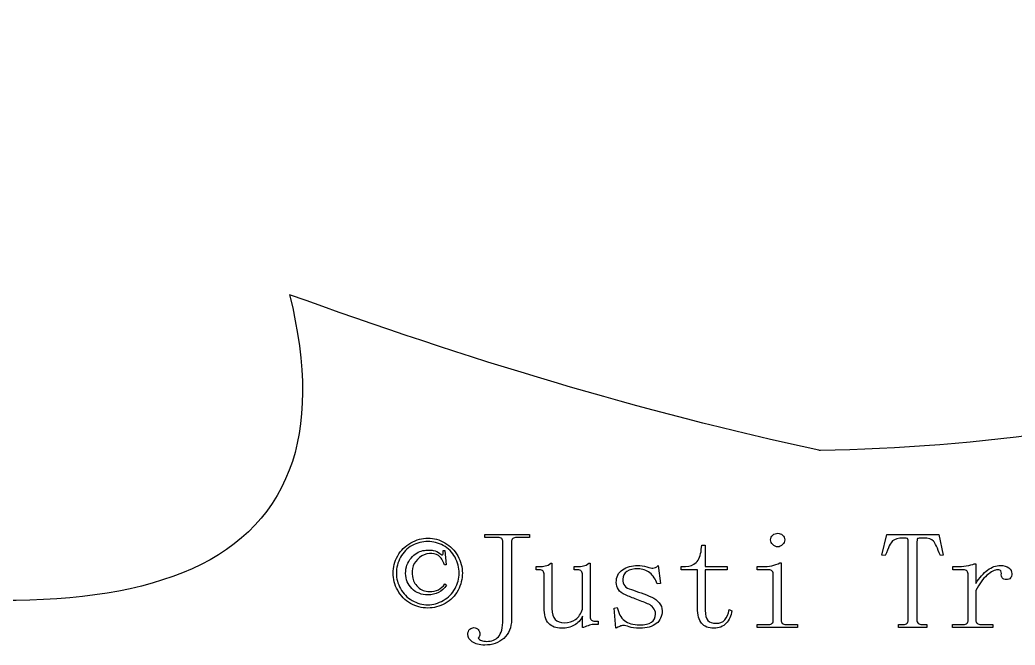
# Model space of a CAD drawing. Header units: centimetres. Extents: x -16 to 14.3, y -18.7 to 16.9.
# Drawn here: x -0.84 to 6.84, y -14.61 to -9.78 of the extents above; entities that cross this region are included whole.
import ezdxf

# ---------------------------------------------------------------- set-up
doc = ezdxf.new("R2010")
doc.units = ezdxf.units.CM
doc.header["$MEASUREMENT"] = 0
doc.layers.add('Layer 1', color=7, linetype='Continuous')

msp = doc.modelspace()

# ---------------------------------------------------------------- linework, layer by layer
at = {"layer": 'Layer 1'}
for points, knots in [([(-2.80372, 16.88731), (-2.80372, 16.88731), (-2.84483, 16.87485), (-2.84483, 16.87485), (-2.84483, 16.87485), (-3.08845, 16.79701), (-3.32681, 16.6994), (-3.5587, 16.58332), (-3.5587, 16.58332), (-3.5587, 16.58332), (-3.57863, 16.60575), (-3.57863, 16.60575), (-3.57863, 16.60575), (-3.60405, 16.58207), (-3.6294, 16.55849), (-3.65463, 16.53474), (-3.65463, 16.53474), (-4.68153, 15.99431), (-5.5951, 15.08698), (-6.42291, 13.90599), (-6.42291, 13.90599), (-7.94184, 13.91431), (-9.46587, 13.75409), (-10.99021, 13.04012), (-10.99021, 13.04012), (-12.06176, 13.71834), (-13.13592, 14.14424), (-14.20825, 14.38439), (-14.20825, 14.38439), (-14.20904, 14.38518), (-14.20871, 14.38618), (-14.20949, 14.38688), (-14.20949, 14.38688), (-14.20949, 14.38688), (-14.21198, 14.38439), (-14.21198, 14.38439), (-14.21198, 14.38439), (-14.77711, 14.51067), (-15.34161, 14.58799), (-15.90634, 14.61986), (-15.90634, 14.61986), (-15.90634, 14.61986), (-15.97985, 14.62235), (-15.97985, 14.62235), (-15.97985, 14.62235), (-15.97985, 14.62235), (-15.95867, 14.55383), (-15.95867, 14.55383), (-15.95867, 14.55383), (-15.37474, 12.73548), (-15.22001, 10.80878), (-13.66132, 9.16178), (-13.66132, 9.16178), (-13.56923, 7.30399), (-13.23004, 5.42667), (-10.96156, 3.56416), (-10.96156, 3.56416), (-10.23309, 0.83096), (-10.81841, -1.20856), (-7.27384, -5.51063), (-7.27384, -5.51063), (-6.16183, -7.25986), (-6.06987, -9.0131), (-5.62059, -10.78059), (-5.62059, -10.78059), (-6.23186, -11.42271), (-6.64147, -11.92621), (-6.88638, -12.32669), (-6.88638, -12.32669), (-7.13401, -12.73167), (-7.22105, -13.03392), (-7.1804, -13.26606), (-7.1804, -13.26606), (-7.13974, -13.4982), (-6.96693, -13.64812), (-6.73438, -13.73948), (-6.73438, -13.73948), (-6.50185, -13.83084), (-6.20486, -13.87189), (-5.88845, -13.89895), (-5.88845, -13.89895), (-5.88845, -13.89895), (-5.88596, -13.89895), (-5.88596, -13.89895), (-5.88596, -13.89895), (-5.88596, -13.89895), (-3.15131, -14.01606), (-3.15131, -14.01606), (-3.15131, -14.01606), (-1.62061, -14.30733), (-0.38065, -14.36803), (0.41307, -14.04845), (0.41307, -14.04845), (0.81063, -13.88838), (1.09479, -13.62707), (1.23658, -13.25609), (1.23658, -13.25609), (1.37078, -12.90496), (1.37309, -12.45688), (1.23907, -11.90309), (1.23907, -11.90309), (2.599, -12.39563), (3.96034, -12.81248), (5.32173, -13.1016), (5.32173, -13.1016), (5.32173, -13.1016), (5.32921, -13.10409), (5.32921, -13.10409), (5.32921, -13.10409), (5.32921, -13.10409), (5.33669, -13.10409), (5.33669, -13.10409), (5.33669, -13.10409), (7.7268, -13.0742), (10.72299, -12.36935), (11.7167, -11.00234), (11.7167, -11.00234), (12.99402, -9.44951), (13.77209, -6.44805), (13.25782, -0.67796), (13.25782, -0.67796), (12.91589, 3.15846), (10.30256, 5.86746), (9.25863, 8.09284), (9.25863, 8.09284), (8.73666, 9.20553), (8.5641, 10.07339), (8.93969, 11.06669), (8.93969, 11.06669), (9.31528, 12.05999), (10.36868, 13.3091), (12.68971, 14.79677), (12.68971, 14.79677), (12.87343, 14.91066), (13.01831, 15.08599), (13.09553, 15.28788), (13.09553, 15.28788), (13.17275, 15.48977), (13.18185, 15.71704), (13.12103, 15.92446), (13.12103, 15.92446), (13.0602, 16.13188), (12.92981, 16.31824), (12.75579, 16.44646), (12.75579, 16.44646), (12.58177, 16.57468), (12.36515, 16.644), (12.14902, 16.64064), (12.14902, 16.64064), (11.95957, 16.63783), (11.77126, 16.57959), (11.6133, 16.47494), (11.6133, 16.47494), (9.10216, 14.86541), (7.6787, 13.3693), (7.07466, 11.77185), (7.07466, 11.77185), (6.47062, 10.17439), (6.81606, 8.60696), (7.45465, 7.24567), (7.45465, 7.24567), (8.73182, 4.52309), (11.00737, 2.12758), (11.27319, -0.85486), (11.27319, -0.85486), (11.70069, -5.65139), (11.08492, -8.13233), (10.44968, -9.29925), (10.44968, -9.29925), (10.32501, -9.18398), (10.1963, -9.0693), (10.06596, -8.95539), (10.06596, -8.95539), (11.31475, -4.96124), (9.60174, -1.37755), (7.8745, 2.18627), (7.8745, 2.18627), (7.8745, 2.18627), (7.87201, 2.19125), (7.87201, 2.19125), (7.87201, 2.19125), (7.87201, 2.19125), (7.86952, 2.1925), (7.86952, 2.1925), (7.86952, 2.1925), (5.1169, 6.15472), (2.01025, 6.58884), (-1.03336, 7.39392), (-1.03336, 7.39392), (-0.88895, 8.98646), (-1.25487, 10.33224), (-2.14715, 11.41179), (-2.14715, 11.41179), (-1.83366, 13.22106), (-1.9396, 15.03678), (-2.78378, 16.84869), (-2.78378, 16.84869), (-2.78378, 16.84869), (-2.80372, 16.88731), (-2.80372, 16.88731)], [0, 0, 0, 0, 0.0196078, 0.0196078, 0.0196078, 0.0196078, 0.0392157, 0.0392157, 0.0392157, 0.0392157, 0.0588235, 0.0588235, 0.0588235, 0.0588235, 0.0784314, 0.0784314, 0.0784314, 0.0784314, 0.0980392, 0.0980392, 0.0980392, 0.0980392, 0.1176471, 0.1176471, 0.1176471, 0.1176471, 0.1372549, 0.1372549, 0.1372549, 0.1372549, 0.1568627, 0.1568627, 0.1568627, 0.1568627, 0.1764706, 0.1764706, 0.1764706, 0.1764706, 0.1960784, 0.1960784, 0.1960784, 0.1960784, 0.2156863, 0.2156863, 0.2156863, 0.2156863, 0.2352941, 0.2352941, 0.2352941, 0.2352941, 0.254902, 0.254902, 0.254902, 0.254902, 0.2745098, 0.2745098, 0.2745098, 0.2745098, 0.2941176, 0.2941176, 0.2941176, 0.2941176, 0.3137255, 0.3137255, 0.3137255, 0.3137255, 0.3333333, 0.3333333, 0.3333333, 0.3333333, 0.3529412, 0.3529412, 0.3529412, 0.3529412, 0.372549, 0.372549, 0.372549, 0.372549, 0.3921569, 0.3921569, 0.3921569, 0.3921569, 0.4117647, 0.4117647, 0.4117647, 0.4117647, 0.4313725, 0.4313725, 0.4313725, 0.4313725, 0.4509804, 0.4509804, 0.4509804, 0.4509804, 0.4705882, 0.4705882, 0.4705882, 0.4705882, 0.4901961, 0.4901961, 0.4901961, 0.4901961, 0.5098039, 0.5098039, 0.5098039, 0.5098039, 0.5294118, 0.5294118, 0.5294118, 0.5294118, 0.5490196, 0.5490196, 0.5490196, 0.5490196, 0.5686275, 0.5686275, 0.5686275, 0.5686275, 0.5882353, 0.5882353, 0.5882353, 0.5882353, 0.6078431, 0.6078431, 0.6078431, 0.6078431, 0.627451, 0.627451, 0.627451, 0.627451, 0.6470588, 0.6470588, 0.6470588, 0.6470588, 0.6666667, 0.6666667, 0.6666667, 0.6666667, 0.6862745, 0.6862745, 0.6862745, 0.6862745, 0.7058824, 0.7058824, 0.7058824, 0.7058824, 0.7254902, 0.7254902, 0.7254902, 0.7254902, 0.745098, 0.745098, 0.745098, 0.745098, 0.7647059, 0.7647059, 0.7647059, 0.7647059, 0.7843137, 0.7843137, 0.7843137, 0.7843137, 0.8039216, 0.8039216, 0.8039216, 0.8039216, 0.8235294, 0.8235294, 0.8235294, 0.8235294, 0.8431373, 0.8431373, 0.8431373, 0.8431373, 0.8627451, 0.8627451, 0.8627451, 0.8627451, 0.8823529, 0.8823529, 0.8823529, 0.8823529, 0.9019608, 0.9019608, 0.9019608, 0.9019608, 0.9215686, 0.9215686, 0.9215686, 0.9215686, 0.9411765, 0.9411765, 0.9411765, 0.9411765, 0.9607843, 0.9607843, 0.9607843, 0.9607843, 1, 1, 1, 1]), ([(5.00557, -13.74371), (4.99154, -13.74371), (4.97876, -13.74794), (4.96754, -13.75777), (4.96754, -13.75777), (4.95631, -13.7676), (4.951, -13.78012), (4.951, -13.79415), (4.951, -13.79415), (4.951, -13.80819), (4.95631, -13.82013), (4.96754, -13.83136), (4.96754, -13.83136), (4.97877, -13.84259), (4.99154, -13.84872), (5.00557, -13.84872), (5.00557, -13.84872), (5.0196, -13.84872), (5.03238, -13.84258), (5.0436, -13.83136), (5.0436, -13.83136), (5.05483, -13.82013), (5.06014, -13.80819), (5.06014, -13.79415), (5.06014, -13.79415), (5.06014, -13.78012), (5.05483, -13.76759), (5.0436, -13.75777), (5.0436, -13.75777), (5.03237, -13.74795), (5.0196, -13.74371), (5.00557, -13.74371)], [0, 0, 0, 0, 0.1111111, 0.1111111, 0.1111111, 0.1111111, 0.2222222, 0.2222222, 0.2222222, 0.2222222, 0.3333333, 0.3333333, 0.3333333, 0.3333333, 0.4444444, 0.4444444, 0.4444444, 0.4444444, 0.5555556, 0.5555556, 0.5555556, 0.5555556, 0.6666667, 0.6666667, 0.6666667, 0.6666667, 0.7777778, 0.7777778, 0.7777778, 0.7777778, 1, 1, 1, 1]), ([(2.30682, -13.78092), (2.26191, -13.78092), (2.21804, -13.79344), (2.17453, -13.8173), (2.17453, -13.8173), (2.13102, -13.84116), (2.09669, -13.87467), (2.07283, -13.91817), (2.07283, -13.91817), (2.04897, -13.96168), (2.03728, -14.00555), (2.03728, -14.05046), (2.03728, -14.05046), (2.03728, -14.09537), (2.04897, -14.14007), (2.07283, -14.18358), (2.07283, -14.18358), (2.09669, -14.22709), (2.12995, -14.26059), (2.17205, -14.28445), (2.17205, -14.28445), (2.21415, -14.30831), (2.25885, -14.32), (2.30517, -14.32), (2.30517, -14.32), (2.35148, -14.32), (2.39643, -14.30831), (2.43994, -14.28445), (2.43994, -14.28445), (2.48345, -14.26059), (2.51588, -14.22708), (2.53833, -14.18358), (2.53833, -14.18358), (2.56078, -14.14007), (2.57223, -14.09537), (2.57223, -14.05046), (2.57223, -14.05046), (2.57223, -14.00555), (2.56053, -13.96168), (2.53668, -13.91817), (2.53668, -13.91817), (2.51282, -13.87466), (2.47956, -13.84116), (2.43746, -13.8173), (2.43746, -13.8173), (2.39536, -13.79344), (2.35173, -13.78092), (2.30682, -13.78092)], [0, 0, 0, 0, 0.0769231, 0.0769231, 0.0769231, 0.0769231, 0.1538462, 0.1538462, 0.1538462, 0.1538462, 0.2307692, 0.2307692, 0.2307692, 0.2307692, 0.3076923, 0.3076923, 0.3076923, 0.3076923, 0.3846154, 0.3846154, 0.3846154, 0.3846154, 0.4615385, 0.4615385, 0.4615385, 0.4615385, 0.5384615, 0.5384615, 0.5384615, 0.5384615, 0.6153846, 0.6153846, 0.6153846, 0.6153846, 0.6923077, 0.6923077, 0.6923077, 0.6923077, 0.7692308, 0.7692308, 0.7692308, 0.7692308, 0.8461538, 0.8461538, 0.8461538, 0.8461538, 1, 1, 1, 1]), ([(2.30516, -13.80655), (2.34586, -13.80655), (2.38575, -13.81692), (2.42505, -13.83797), (2.42505, -13.83797), (2.46435, -13.85902), (2.49412, -13.88962), (2.51517, -13.92892), (2.51517, -13.92892), (2.53622, -13.96822), (2.54659, -14.00836), (2.54659, -14.05046), (2.54659, -14.05046), (2.54659, -14.09256), (2.53622, -14.13246), (2.51517, -14.17035), (2.51517, -14.17035), (2.49412, -14.20824), (2.46434, -14.23885), (2.42505, -14.2613), (2.42505, -14.2613), (2.38575, -14.28376), (2.34586, -14.2952), (2.30516, -14.2952), (2.30516, -14.2952), (2.26446, -14.2952), (2.22374, -14.28376), (2.18444, -14.2613), (2.18444, -14.2613), (2.14514, -14.23884), (2.11537, -14.20824), (2.09432, -14.17035), (2.09432, -14.17035), (2.07327, -14.13246), (2.0629, -14.09256), (2.0629, -14.05046), (2.0629, -14.05046), (2.0629, -14.00836), (2.07327, -13.96821), (2.09432, -13.92892), (2.09432, -13.92892), (2.11537, -13.88962), (2.14515, -13.85902), (2.18444, -13.83797), (2.18444, -13.83797), (2.22374, -13.81692), (2.26446, -13.80655), (2.30516, -13.80655)], [0, 0, 0, 0, 0.0769231, 0.0769231, 0.0769231, 0.0769231, 0.1538462, 0.1538462, 0.1538462, 0.1538462, 0.2307692, 0.2307692, 0.2307692, 0.2307692, 0.3076923, 0.3076923, 0.3076923, 0.3076923, 0.3846154, 0.3846154, 0.3846154, 0.3846154, 0.4615385, 0.4615385, 0.4615385, 0.4615385, 0.5384615, 0.5384615, 0.5384615, 0.5384615, 0.6153846, 0.6153846, 0.6153846, 0.6153846, 0.6923077, 0.6923077, 0.6923077, 0.6923077, 0.7692308, 0.7692308, 0.7692308, 0.7692308, 0.8461538, 0.8461538, 0.8461538, 0.8461538, 1, 1, 1, 1]), ([(2.74503, -13.75198), (2.74503, -13.75198), (2.74503, -13.77678), (2.74503, -13.77678), (2.74503, -13.77678), (2.74503, -13.77678), (2.8459, -13.77678), (2.8459, -13.77678), (2.8459, -13.77678), (2.85993, -13.77678), (2.87005, -13.77944), (2.87567, -13.78505), (2.87567, -13.78505), (2.88128, -13.79066), (2.88394, -13.79945), (2.88394, -13.81068), (2.88394, -13.81068), (2.88394, -13.81068), (2.88394, -14.40847), (2.88394, -14.40847), (2.88394, -14.40847), (2.88394, -14.47303), (2.8725, -14.51773), (2.85004, -14.54159), (2.85004, -14.54159), (2.82758, -14.56545), (2.79806, -14.57714), (2.76157, -14.57714), (2.76157, -14.57714), (2.74473, -14.57714), (2.73063, -14.57473), (2.7194, -14.57053), (2.7194, -14.57053), (2.70817, -14.56632), (2.70021, -14.55993), (2.6946, -14.55151), (2.6946, -14.55151), (2.70021, -14.5459), (2.70312, -14.54084), (2.70452, -14.53663), (2.70452, -14.53663), (2.70592, -14.53242), (2.707, -14.52819), (2.707, -14.52257), (2.707, -14.52257), (2.707, -14.50854), (2.70302, -14.49601), (2.6946, -14.48619), (2.6946, -14.48619), (2.68618, -14.47637), (2.67473, -14.47131), (2.6607, -14.47131), (2.6607, -14.47131), (2.64947, -14.47131), (2.6391, -14.47612), (2.62928, -14.48454), (2.62928, -14.48454), (2.61946, -14.49296), (2.6144, -14.50573), (2.6144, -14.52257), (2.6144, -14.52257), (2.6144, -14.54503), (2.62584, -14.56443), (2.6483, -14.58127), (2.6483, -14.58127), (2.67076, -14.59811), (2.70293, -14.60607), (2.74504, -14.60607), (2.74504, -14.60607), (2.80398, -14.60607), (2.85292, -14.58907), (2.89221, -14.55398), (2.89221, -14.55398), (2.93151, -14.51889), (2.95091, -14.47021), (2.95091, -14.40846), (2.95091, -14.40846), (2.95091, -14.40846), (2.95091, -13.81067), (2.95091, -13.81067), (2.95091, -13.81067), (2.95091, -13.79944), (2.95464, -13.79065), (2.96166, -13.78504), (2.96166, -13.78504), (2.96868, -13.77943), (2.97772, -13.77677), (2.98895, -13.77677), (2.98895, -13.77677), (2.98895, -13.77677), (3.08982, -13.77677), (3.08982, -13.77677), (3.08982, -13.77677), (3.08982, -13.77677), (3.08982, -13.75197), (3.08982, -13.75197), (3.08982, -13.75197), (3.08982, -13.75197), (2.74503, -13.75197), (2.74503, -13.75197), (2.74503, -13.75197), (2.74503, -13.75197), (2.74503, -13.75198), (2.74503, -13.75198)], [0, 0, 0, 0, 0.037037, 0.037037, 0.037037, 0.037037, 0.0740741, 0.0740741, 0.0740741, 0.0740741, 0.1111111, 0.1111111, 0.1111111, 0.1111111, 0.1481481, 0.1481481, 0.1481481, 0.1481481, 0.1851852, 0.1851852, 0.1851852, 0.1851852, 0.2222222, 0.2222222, 0.2222222, 0.2222222, 0.2592593, 0.2592593, 0.2592593, 0.2592593, 0.2962963, 0.2962963, 0.2962963, 0.2962963, 0.3333333, 0.3333333, 0.3333333, 0.3333333, 0.3703704, 0.3703704, 0.3703704, 0.3703704, 0.4074074, 0.4074074, 0.4074074, 0.4074074, 0.4444444, 0.4444444, 0.4444444, 0.4444444, 0.4814815, 0.4814815, 0.4814815, 0.4814815, 0.5185185, 0.5185185, 0.5185185, 0.5185185, 0.5555556, 0.5555556, 0.5555556, 0.5555556, 0.5925926, 0.5925926, 0.5925926, 0.5925926, 0.6296296, 0.6296296, 0.6296296, 0.6296296, 0.6666667, 0.6666667, 0.6666667, 0.6666667, 0.7037037, 0.7037037, 0.7037037, 0.7037037, 0.7407407, 0.7407407, 0.7407407, 0.7407407, 0.7777778, 0.7777778, 0.7777778, 0.7777778, 0.8148148, 0.8148148, 0.8148148, 0.8148148, 0.8518519, 0.8518519, 0.8518519, 0.8518519, 0.8888889, 0.8888889, 0.8888889, 0.8888889, 0.9259259, 0.9259259, 0.9259259, 0.9259259, 1, 1, 1, 1]), ([(5.8481, -13.75198), (5.8481, -13.75198), (5.81007, -13.91156), (5.81007, -13.91156), (5.81007, -13.91156), (5.81007, -13.91156), (5.8357, -13.91569), (5.8357, -13.91569), (5.8357, -13.91569), (5.85816, -13.85394), (5.87649, -13.81645), (5.89192, -13.80242), (5.89192, -13.80242), (5.90736, -13.78839), (5.93531, -13.78092), (5.9746, -13.78092), (5.9746, -13.78092), (5.99425, -13.78092), (6.00487, -13.78225), (6.00767, -13.78505), (6.00767, -13.78505), (6.01048, -13.78786), (6.01263, -13.80063), (6.01263, -13.82308), (6.01263, -13.82308), (6.01263, -13.82308), (6.01263, -14.4126), (6.01263, -14.4126), (6.01263, -14.4126), (6.01263, -14.42383), (6.00915, -14.43262), (6.00353, -14.43823), (6.00353, -14.43823), (5.99792, -14.44384), (5.98863, -14.4465), (5.97459, -14.4465), (5.97459, -14.4465), (5.97459, -14.4465), (5.93656, -14.4465), (5.93656, -14.4465), (5.93656, -14.4465), (5.93656, -14.4465), (5.93656, -14.4713), (5.93656, -14.4713), (5.93656, -14.4713), (5.93656, -14.4713), (6.15567, -14.4713), (6.15567, -14.4713), (6.15567, -14.4713), (6.15567, -14.4713), (6.15567, -14.4465), (6.15567, -14.4465), (6.15567, -14.4465), (6.15567, -14.4465), (6.11764, -14.4465), (6.11764, -14.4465), (6.11764, -14.4465), (6.10641, -14.4465), (6.09737, -14.44385), (6.09035, -14.43823), (6.09035, -14.43823), (6.08333, -14.43262), (6.0796, -14.42383), (6.0796, -14.4126), (6.0796, -14.4126), (6.0796, -14.4126), (6.0796, -13.82721), (6.0796, -13.82721), (6.0796, -13.82721), (6.0796, -13.80195), (6.08093, -13.78785), (6.08373, -13.78504), (6.08373, -13.78504), (6.08654, -13.78223), (6.10196, -13.78091), (6.13003, -13.78091), (6.13003, -13.78091), (6.16933, -13.78091), (6.19512, -13.78862), (6.20775, -13.80406), (6.20775, -13.80406), (6.22038, -13.8195), (6.23821, -13.85674), (6.26067, -13.91568), (6.26067, -13.91568), (6.26067, -13.91568), (6.28134, -13.91155), (6.28134, -13.91155), (6.28134, -13.91155), (6.28134, -13.91155), (6.24827, -13.75197), (6.24827, -13.75197), (6.24827, -13.75197), (6.24827, -13.75197), (5.84809, -13.75197), (5.84809, -13.75197), (5.84809, -13.75197), (5.84809, -13.75197), (5.8481, -13.75198), (5.8481, -13.75198)], [0, 0, 0, 0, 0.0384615, 0.0384615, 0.0384615, 0.0384615, 0.0769231, 0.0769231, 0.0769231, 0.0769231, 0.1153846, 0.1153846, 0.1153846, 0.1153846, 0.1538462, 0.1538462, 0.1538462, 0.1538462, 0.1923077, 0.1923077, 0.1923077, 0.1923077, 0.2307692, 0.2307692, 0.2307692, 0.2307692, 0.2692308, 0.2692308, 0.2692308, 0.2692308, 0.3076923, 0.3076923, 0.3076923, 0.3076923, 0.3461538, 0.3461538, 0.3461538, 0.3461538, 0.3846154, 0.3846154, 0.3846154, 0.3846154, 0.4230769, 0.4230769, 0.4230769, 0.4230769, 0.4615385, 0.4615385, 0.4615385, 0.4615385, 0.5, 0.5, 0.5, 0.5, 0.5384615, 0.5384615, 0.5384615, 0.5384615, 0.5769231, 0.5769231, 0.5769231, 0.5769231, 0.6153846, 0.6153846, 0.6153846, 0.6153846, 0.6538462, 0.6538462, 0.6538462, 0.6538462, 0.6923077, 0.6923077, 0.6923077, 0.6923077, 0.7307692, 0.7307692, 0.7307692, 0.7307692, 0.7692308, 0.7692308, 0.7692308, 0.7692308, 0.8076923, 0.8076923, 0.8076923, 0.8076923, 0.8461538, 0.8461538, 0.8461538, 0.8461538, 0.8846154, 0.8846154, 0.8846154, 0.8846154, 0.9230769, 0.9230769, 0.9230769, 0.9230769, 1, 1, 1, 1]), ([(2.31095, -13.87352), (2.29762, -13.87387), (2.28327, -13.87485), (2.26713, -13.87765), (2.26713, -13.87765), (2.23485, -13.88326), (2.20425, -13.90242), (2.17618, -13.9347), (2.17618, -13.9347), (2.14811, -13.96698), (2.13401, -14.00662), (2.13401, -14.05294), (2.13401, -14.05294), (2.13401, -14.09925), (2.15051, -14.13807), (2.18279, -14.17035), (2.18279, -14.17035), (2.21507, -14.20263), (2.25629, -14.21913), (2.30681, -14.21913), (2.30681, -14.21913), (2.36856, -14.21913), (2.41617, -14.19359), (2.44985, -14.14306), (2.44985, -14.14306), (2.44985, -14.14306), (2.43745, -14.13479), (2.43745, -14.13479), (2.43745, -14.13479), (2.40938, -14.17409), (2.36974, -14.19349), (2.31921, -14.19349), (2.31921, -14.19349), (2.28272, -14.19349), (2.25294, -14.1818), (2.22909, -14.15794), (2.22909, -14.15794), (2.20523, -14.13408), (2.19113, -14.10721), (2.18692, -14.07774), (2.18692, -14.07774), (2.18271, -14.04827), (2.18511, -14.02115), (2.19353, -13.99588), (2.19353, -13.99588), (2.20195, -13.97062), (2.21763, -13.94881), (2.24149, -13.93056), (2.24149, -13.93056), (2.26535, -13.91232), (2.29089, -13.90195), (2.31756, -13.89914), (2.31756, -13.89914), (2.34423, -13.89633), (2.36736, -13.90164), (2.38701, -13.91568), (2.38701, -13.91568), (2.40666, -13.92972), (2.42208, -13.95393), (2.43331, -13.98761), (2.43331, -13.98761), (2.43331, -13.98761), (2.44571, -13.98761), (2.44571, -13.98761), (2.44571, -13.98761), (2.44571, -13.98761), (2.43744, -13.87764), (2.43744, -13.87764), (2.43744, -13.87764), (2.43744, -13.87764), (2.42504, -13.87764), (2.42504, -13.87764), (2.42504, -13.87764), (2.42504, -13.89168), (2.42371, -13.90179), (2.42091, -13.90741), (2.42091, -13.90741), (2.4181, -13.91302), (2.41039, -13.91037), (2.39776, -13.89914), (2.39776, -13.89914), (2.38513, -13.88791), (2.36755, -13.8802), (2.3465, -13.87599), (2.3465, -13.87599), (2.33597, -13.87389), (2.32428, -13.87316), (2.31095, -13.87351), (2.31095, -13.87351), (2.31095, -13.87351), (2.31095, -13.87352), (2.31095, -13.87352)], [0, 0, 0, 0, 0.0416667, 0.0416667, 0.0416667, 0.0416667, 0.0833333, 0.0833333, 0.0833333, 0.0833333, 0.125, 0.125, 0.125, 0.125, 0.1666667, 0.1666667, 0.1666667, 0.1666667, 0.2083333, 0.2083333, 0.2083333, 0.2083333, 0.25, 0.25, 0.25, 0.25, 0.2916667, 0.2916667, 0.2916667, 0.2916667, 0.3333333, 0.3333333, 0.3333333, 0.3333333, 0.375, 0.375, 0.375, 0.375, 0.4166667, 0.4166667, 0.4166667, 0.4166667, 0.4583333, 0.4583333, 0.4583333, 0.4583333, 0.5, 0.5, 0.5, 0.5, 0.5416667, 0.5416667, 0.5416667, 0.5416667, 0.5833333, 0.5833333, 0.5833333, 0.5833333, 0.625, 0.625, 0.625, 0.625, 0.6666667, 0.6666667, 0.6666667, 0.6666667, 0.7083333, 0.7083333, 0.7083333, 0.7083333, 0.75, 0.75, 0.75, 0.75, 0.7916667, 0.7916667, 0.7916667, 0.7916667, 0.8333333, 0.8333333, 0.8333333, 0.8333333, 0.875, 0.875, 0.875, 0.875, 0.9166667, 0.9166667, 0.9166667, 0.9166667, 1, 1, 1, 1]), ([(4.42018, -13.83632), (4.42018, -13.83632), (4.41605, -13.86939), (4.41605, -13.86939), (4.41605, -13.86939), (4.41044, -13.9143), (4.39741, -13.94756), (4.37636, -13.96861), (4.37636, -13.96861), (4.35531, -13.98966), (4.32819, -14.00003), (4.2945, -14.00003), (4.2945, -14.00003), (4.2945, -14.00003), (4.2606, -14.00003), (4.2606, -14.00003), (4.2606, -14.00003), (4.2606, -14.00003), (4.2606, -14.02566), (4.2606, -14.02566), (4.2606, -14.02566), (4.2606, -14.02566), (4.3871, -14.02566), (4.3871, -14.02566), (4.3871, -14.02566), (4.3871, -14.02566), (4.3871, -14.32001), (4.3871, -14.32001), (4.3871, -14.32001), (4.3871, -14.37334), (4.39747, -14.41298), (4.41852, -14.43825), (4.41852, -14.43825), (4.43957, -14.46351), (4.47067, -14.47628), (4.51278, -14.47628), (4.51278, -14.47628), (4.55208, -14.47628), (4.58401, -14.46351), (4.60786, -14.43825), (4.60786, -14.43825), (4.63172, -14.41299), (4.64607, -14.38081), (4.65168, -14.34151), (4.65168, -14.34151), (4.65168, -14.34151), (4.63101, -14.33241), (4.63101, -14.33241), (4.63101, -14.33241), (4.6254, -14.36609), (4.61395, -14.39271), (4.59711, -14.41096), (4.59711, -14.41096), (4.58027, -14.42921), (4.55821, -14.43825), (4.53014, -14.43825), (4.53014, -14.43825), (4.50207, -14.43825), (4.48051, -14.43079), (4.46647, -14.41675), (4.46647, -14.41675), (4.45244, -14.40272), (4.4458, -14.37667), (4.4458, -14.33737), (4.4458, -14.33737), (4.4458, -14.33737), (4.4458, -14.02566), (4.4458, -14.02566), (4.4458, -14.02566), (4.4458, -14.02566), (4.61447, -14.02566), (4.61447, -14.02566), (4.61447, -14.02566), (4.61447, -14.02566), (4.61447, -14.00003), (4.61447, -14.00003), (4.61447, -14.00003), (4.61447, -14.00003), (4.4458, -14.00003), (4.4458, -14.00003), (4.4458, -14.00003), (4.4458, -14.00003), (4.4458, -13.83632), (4.4458, -13.83632), (4.4458, -13.83632), (4.4458, -13.83632), (4.42017, -13.83632), (4.42017, -13.83632), (4.42017, -13.83632), (4.42017, -13.83632), (4.42018, -13.83632), (4.42018, -13.83632)], [0, 0, 0, 0, 0.0416667, 0.0416667, 0.0416667, 0.0416667, 0.0833333, 0.0833333, 0.0833333, 0.0833333, 0.125, 0.125, 0.125, 0.125, 0.1666667, 0.1666667, 0.1666667, 0.1666667, 0.2083333, 0.2083333, 0.2083333, 0.2083333, 0.25, 0.25, 0.25, 0.25, 0.2916667, 0.2916667, 0.2916667, 0.2916667, 0.3333333, 0.3333333, 0.3333333, 0.3333333, 0.375, 0.375, 0.375, 0.375, 0.4166667, 0.4166667, 0.4166667, 0.4166667, 0.4583333, 0.4583333, 0.4583333, 0.4583333, 0.5, 0.5, 0.5, 0.5, 0.5416667, 0.5416667, 0.5416667, 0.5416667, 0.5833333, 0.5833333, 0.5833333, 0.5833333, 0.625, 0.625, 0.625, 0.625, 0.6666667, 0.6666667, 0.6666667, 0.6666667, 0.7083333, 0.7083333, 0.7083333, 0.7083333, 0.75, 0.75, 0.75, 0.75, 0.7916667, 0.7916667, 0.7916667, 0.7916667, 0.8333333, 0.8333333, 0.8333333, 0.8333333, 0.875, 0.875, 0.875, 0.875, 0.9166667, 0.9166667, 0.9166667, 0.9166667, 1, 1, 1, 1]), ([(3.25436, -13.97522), (3.24033, -13.98645), (3.22623, -13.99308), (3.21219, -13.99589), (3.21219, -13.99589), (3.19816, -13.9987), (3.18273, -14.00002), (3.16589, -14.00002), (3.16589, -14.00002), (3.16589, -14.00002), (3.14026, -14.00002), (3.14026, -14.00002), (3.14026, -14.00002), (3.14026, -14.00002), (3.14026, -14.02565), (3.14026, -14.02565), (3.14026, -14.02565), (3.14026, -14.02565), (3.16589, -14.02565), (3.16589, -14.02565), (3.16589, -14.02565), (3.17992, -14.02565), (3.19004, -14.02856), (3.19566, -14.03557), (3.19566, -14.03557), (3.20127, -14.04259), (3.20393, -14.05245), (3.20393, -14.06368), (3.20393, -14.06368), (3.20393, -14.06368), (3.20393, -14.31586), (3.20393, -14.31586), (3.20393, -14.31586), (3.20393, -14.372), (3.21455, -14.41297), (3.237, -14.43823), (3.237, -14.43823), (3.25945, -14.46349), (3.29379, -14.47626), (3.3387, -14.47626), (3.3387, -14.47626), (3.37519, -14.47626), (3.40737, -14.46855), (3.43544, -14.45311), (3.43544, -14.45311), (3.46351, -14.43767), (3.48424, -14.41453), (3.49828, -14.38366), (3.49828, -14.38366), (3.49828, -14.38366), (3.49828, -14.4713), (3.49828, -14.4713), (3.49828, -14.4713), (3.49828, -14.4713), (3.50655, -14.4713), (3.50655, -14.4713), (3.50655, -14.4713), (3.52339, -14.46288), (3.53882, -14.45732), (3.55285, -14.45311), (3.55285, -14.45311), (3.56688, -14.4489), (3.58098, -14.4465), (3.59502, -14.4465), (3.59502, -14.4465), (3.59502, -14.4465), (3.62065, -14.4465), (3.62065, -14.4465), (3.62065, -14.4465), (3.62065, -14.4465), (3.62065, -14.42087), (3.62065, -14.42087), (3.62065, -14.42087), (3.62065, -14.42087), (3.59502, -14.42087), (3.59502, -14.42087), (3.59502, -14.42087), (3.58379, -14.42087), (3.57475, -14.41822), (3.56773, -14.4126), (3.56773, -14.4126), (3.56071, -14.40699), (3.55698, -14.39902), (3.55698, -14.3878), (3.55698, -14.3878), (3.55698, -14.3878), (3.55698, -13.97522), (3.55698, -13.97522), (3.55698, -13.97522), (3.55698, -13.97522), (3.54871, -13.97522), (3.54871, -13.97522), (3.54871, -13.97522), (3.53468, -13.98645), (3.52058, -13.99308), (3.50654, -13.99589), (3.50654, -13.99589), (3.4925, -13.9987), (3.47708, -14.00002), (3.46024, -14.00002), (3.46024, -14.00002), (3.46024, -14.00002), (3.43544, -14.00002), (3.43544, -14.00002), (3.43544, -14.00002), (3.43544, -14.00002), (3.43544, -14.02565), (3.43544, -14.02565), (3.43544, -14.02565), (3.43544, -14.02565), (3.46024, -14.02565), (3.46024, -14.02565), (3.46024, -14.02565), (3.47427, -14.02565), (3.48439, -14.02856), (3.49001, -14.03557), (3.49001, -14.03557), (3.49562, -14.04259), (3.49828, -14.05245), (3.49828, -14.06368), (3.49828, -14.06368), (3.49828, -14.06368), (3.49828, -14.32826), (3.49828, -14.32826), (3.49828, -14.32826), (3.48705, -14.36475), (3.47005, -14.39162), (3.44619, -14.40846), (3.44619, -14.40846), (3.42233, -14.4253), (3.39306, -14.43409), (3.35937, -14.43409), (3.35937, -14.43409), (3.32849, -14.43409), (3.3051, -14.4253), (3.28826, -14.40846), (3.28826, -14.40846), (3.27142, -14.39162), (3.26263, -14.36342), (3.26263, -14.32412), (3.26263, -14.32412), (3.26263, -14.32412), (3.26263, -13.9752), (3.26263, -13.9752), (3.26263, -13.9752), (3.26263, -13.9752), (3.25436, -13.9752), (3.25436, -13.9752), (3.25436, -13.9752), (3.25436, -13.9752), (3.25436, -13.97522), (3.25436, -13.97522)], [0, 0, 0, 0, 0.025641, 0.025641, 0.025641, 0.025641, 0.0512821, 0.0512821, 0.0512821, 0.0512821, 0.0769231, 0.0769231, 0.0769231, 0.0769231, 0.1025641, 0.1025641, 0.1025641, 0.1025641, 0.1282051, 0.1282051, 0.1282051, 0.1282051, 0.1538462, 0.1538462, 0.1538462, 0.1538462, 0.1794872, 0.1794872, 0.1794872, 0.1794872, 0.2051282, 0.2051282, 0.2051282, 0.2051282, 0.2307692, 0.2307692, 0.2307692, 0.2307692, 0.2564103, 0.2564103, 0.2564103, 0.2564103, 0.2820513, 0.2820513, 0.2820513, 0.2820513, 0.3076923, 0.3076923, 0.3076923, 0.3076923, 0.3333333, 0.3333333, 0.3333333, 0.3333333, 0.3589744, 0.3589744, 0.3589744, 0.3589744, 0.3846154, 0.3846154, 0.3846154, 0.3846154, 0.4102564, 0.4102564, 0.4102564, 0.4102564, 0.4358974, 0.4358974, 0.4358974, 0.4358974, 0.4615385, 0.4615385, 0.4615385, 0.4615385, 0.4871795, 0.4871795, 0.4871795, 0.4871795, 0.5128205, 0.5128205, 0.5128205, 0.5128205, 0.5384615, 0.5384615, 0.5384615, 0.5384615, 0.5641026, 0.5641026, 0.5641026, 0.5641026, 0.5897436, 0.5897436, 0.5897436, 0.5897436, 0.6153846, 0.6153846, 0.6153846, 0.6153846, 0.6410256, 0.6410256, 0.6410256, 0.6410256, 0.6666667, 0.6666667, 0.6666667, 0.6666667, 0.6923077, 0.6923077, 0.6923077, 0.6923077, 0.7179487, 0.7179487, 0.7179487, 0.7179487, 0.7435897, 0.7435897, 0.7435897, 0.7435897, 0.7692308, 0.7692308, 0.7692308, 0.7692308, 0.7948718, 0.7948718, 0.7948718, 0.7948718, 0.8205128, 0.8205128, 0.8205128, 0.8205128, 0.8461538, 0.8461538, 0.8461538, 0.8461538, 0.8717949, 0.8717949, 0.8717949, 0.8717949, 0.8974359, 0.8974359, 0.8974359, 0.8974359, 0.9230769, 0.9230769, 0.9230769, 0.9230769, 0.9487179, 0.9487179, 0.9487179, 0.9487179, 1, 1, 1, 1]), ([(5.02293, -13.97109), (5.00328, -13.98232), (4.98172, -13.99003), (4.95926, -13.99424), (4.95926, -13.99424), (4.9368, -13.99845), (4.91342, -14.00003), (4.88815, -14.00003), (4.88815, -14.00003), (4.88815, -14.00003), (4.84598, -14.00003), (4.84598, -14.00003), (4.84598, -14.00003), (4.84598, -14.00003), (4.84598, -14.02566), (4.84598, -14.02566), (4.84598, -14.02566), (4.84598, -14.02566), (4.93445, -14.02566), (4.93445, -14.02566), (4.93445, -14.02566), (4.94848, -14.02566), (4.95777, -14.02857), (4.96339, -14.03558), (4.96339, -14.03558), (4.969, -14.0426), (4.97166, -14.05246), (4.97166, -14.06369), (4.97166, -14.06369), (4.97166, -14.06369), (4.97166, -14.41261), (4.97166, -14.41261), (4.97166, -14.41261), (4.97166, -14.42384), (4.96901, -14.43263), (4.96339, -14.43824), (4.96339, -14.43824), (4.95778, -14.44385), (4.94849, -14.44651), (4.93445, -14.44651), (4.93445, -14.44651), (4.93445, -14.44651), (4.84598, -14.44651), (4.84598, -14.44651), (4.84598, -14.44651), (4.84598, -14.44651), (4.84598, -14.47131), (4.84598, -14.47131), (4.84598, -14.47131), (4.84598, -14.47131), (5.15769, -14.47131), (5.15769, -14.47131), (5.15769, -14.47131), (5.15769, -14.47131), (5.15769, -14.44651), (5.15769, -14.44651), (5.15769, -14.44651), (5.15769, -14.44651), (5.06922, -14.44651), (5.06922, -14.44651), (5.06922, -14.44651), (5.05799, -14.44651), (5.04813, -14.44386), (5.04111, -14.43824), (5.04111, -14.43824), (5.03409, -14.43263), (5.03119, -14.42384), (5.03119, -14.41261), (5.03119, -14.41261), (5.03119, -14.41261), (5.03119, -13.97109), (5.03119, -13.97109), (5.03119, -13.97109), (5.03119, -13.97109), (5.02292, -13.97109), (5.02292, -13.97109), (5.02292, -13.97109), (5.02292, -13.97109), (5.02293, -13.97109), (5.02293, -13.97109)], [0, 0, 0, 0, 0.047619, 0.047619, 0.047619, 0.047619, 0.0952381, 0.0952381, 0.0952381, 0.0952381, 0.1428571, 0.1428571, 0.1428571, 0.1428571, 0.1904762, 0.1904762, 0.1904762, 0.1904762, 0.2380952, 0.2380952, 0.2380952, 0.2380952, 0.2857143, 0.2857143, 0.2857143, 0.2857143, 0.3333333, 0.3333333, 0.3333333, 0.3333333, 0.3809524, 0.3809524, 0.3809524, 0.3809524, 0.4285714, 0.4285714, 0.4285714, 0.4285714, 0.4761905, 0.4761905, 0.4761905, 0.4761905, 0.5238095, 0.5238095, 0.5238095, 0.5238095, 0.5714286, 0.5714286, 0.5714286, 0.5714286, 0.6190476, 0.6190476, 0.6190476, 0.6190476, 0.6666667, 0.6666667, 0.6666667, 0.6666667, 0.7142857, 0.7142857, 0.7142857, 0.7142857, 0.7619048, 0.7619048, 0.7619048, 0.7619048, 0.8095238, 0.8095238, 0.8095238, 0.8095238, 0.8571429, 0.8571429, 0.8571429, 0.8571429, 0.9047619, 0.9047619, 0.9047619, 0.9047619, 1, 1, 1, 1]), ([(3.92408, -13.99176), (3.87917, -13.99176), (3.83978, -14.0032), (3.8075, -14.02566), (3.8075, -14.02566), (3.77522, -14.04812), (3.75954, -14.0803), (3.75954, -14.1224), (3.75954, -14.1224), (3.75954, -14.14205), (3.76485, -14.16013), (3.77608, -14.17697), (3.77608, -14.17697), (3.78731, -14.19381), (3.80539, -14.20791), (3.83065, -14.21914), (3.83065, -14.21914), (3.85591, -14.23037), (3.88544, -14.24206), (3.91912, -14.25469), (3.91912, -14.25469), (3.9528, -14.26732), (3.98365, -14.27984), (4.01172, -14.29107), (4.01172, -14.29107), (4.02295, -14.29668), (4.03439, -14.30572), (4.04562, -14.31836), (4.04562, -14.31836), (4.05685, -14.33099), (4.06298, -14.34667), (4.06298, -14.36632), (4.06298, -14.36632), (4.06298, -14.39439), (4.05179, -14.41595), (4.03073, -14.42999), (4.03073, -14.42999), (4.00968, -14.44402), (3.9799, -14.45066), (3.94061, -14.45066), (3.94061, -14.45066), (3.89009, -14.45066), (3.85044, -14.43922), (3.82237, -14.41676), (3.82237, -14.41676), (3.7943, -14.3943), (3.77622, -14.3608), (3.7678, -14.31589), (3.7678, -14.31589), (3.7678, -14.31589), (3.743, -14.32002), (3.743, -14.32002), (3.743, -14.32002), (3.743, -14.32002), (3.7554, -14.47629), (3.7554, -14.47629), (3.7554, -14.47629), (3.76663, -14.47068), (3.77699, -14.46562), (3.78682, -14.46141), (3.78682, -14.46141), (3.79664, -14.4572), (3.80568, -14.4548), (3.81411, -14.4548), (3.81411, -14.4548), (3.82534, -14.4548), (3.84051, -14.45853), (3.85876, -14.46555), (3.85876, -14.46555), (3.877, -14.47257), (3.90413, -14.4763), (3.94062, -14.4763), (3.94062, -14.4763), (3.99676, -14.4763), (4.0393, -14.46378), (4.06878, -14.43992), (4.06878, -14.43992), (4.09825, -14.41606), (4.11343, -14.38363), (4.11343, -14.34153), (4.11343, -14.34153), (4.11343, -14.31907), (4.10572, -14.29859), (4.09028, -14.28035), (4.09028, -14.28035), (4.07484, -14.26211), (4.05568, -14.24693), (4.03323, -14.2357), (4.03323, -14.2357), (4.00797, -14.22447), (3.98085, -14.21411), (3.95137, -14.20428), (3.95137, -14.20428), (3.9219, -14.19446), (3.8966, -14.18542), (3.87696, -14.17699), (3.87696, -14.17699), (3.8517, -14.17138), (3.83469, -14.16234), (3.82487, -14.1497), (3.82487, -14.1497), (3.81505, -14.13707), (3.80999, -14.11924), (3.80999, -14.09678), (3.80999, -14.09678), (3.80999, -14.07152), (3.82036, -14.05211), (3.84141, -14.03808), (3.84141, -14.03808), (3.86246, -14.02405), (3.89174, -14.01741), (3.92823, -14.01741), (3.92823, -14.01741), (3.96191, -14.01741), (3.99169, -14.02778), (4.01835, -14.04883), (4.01835, -14.04883), (4.04502, -14.06988), (4.06417, -14.09833), (4.0754, -14.13482), (4.0754, -14.13482), (4.0754, -14.13482), (4.1002, -14.13069), (4.1002, -14.13069), (4.1002, -14.13069), (4.1002, -14.13069), (4.08366, -13.99178), (4.08366, -13.99178), (4.08366, -13.99178), (4.07524, -14.0002), (4.0686, -14.00551), (4.06299, -14.00832), (4.06299, -14.00832), (4.05738, -14.01113), (4.04991, -14.01245), (4.04149, -14.01245), (4.04149, -14.01245), (4.03307, -14.01245), (4.01764, -14.00955), (3.99519, -14.00253), (3.99519, -14.00253), (3.97273, -13.99551), (3.94935, -13.99178), (3.92408, -13.99178), (3.92408, -13.99178), (3.92408, -13.99178), (3.92408, -13.99176), (3.92408, -13.99176)], [0, 0, 0, 0, 0.0263158, 0.0263158, 0.0263158, 0.0263158, 0.0526316, 0.0526316, 0.0526316, 0.0526316, 0.0789474, 0.0789474, 0.0789474, 0.0789474, 0.1052632, 0.1052632, 0.1052632, 0.1052632, 0.1315789, 0.1315789, 0.1315789, 0.1315789, 0.1578947, 0.1578947, 0.1578947, 0.1578947, 0.1842105, 0.1842105, 0.1842105, 0.1842105, 0.2105263, 0.2105263, 0.2105263, 0.2105263, 0.2368421, 0.2368421, 0.2368421, 0.2368421, 0.2631579, 0.2631579, 0.2631579, 0.2631579, 0.2894737, 0.2894737, 0.2894737, 0.2894737, 0.3157895, 0.3157895, 0.3157895, 0.3157895, 0.3421053, 0.3421053, 0.3421053, 0.3421053, 0.3684211, 0.3684211, 0.3684211, 0.3684211, 0.3947368, 0.3947368, 0.3947368, 0.3947368, 0.4210526, 0.4210526, 0.4210526, 0.4210526, 0.4473684, 0.4473684, 0.4473684, 0.4473684, 0.4736842, 0.4736842, 0.4736842, 0.4736842, 0.5, 0.5, 0.5, 0.5, 0.5263158, 0.5263158, 0.5263158, 0.5263158, 0.5526316, 0.5526316, 0.5526316, 0.5526316, 0.5789474, 0.5789474, 0.5789474, 0.5789474, 0.6052632, 0.6052632, 0.6052632, 0.6052632, 0.6315789, 0.6315789, 0.6315789, 0.6315789, 0.6578947, 0.6578947, 0.6578947, 0.6578947, 0.6842105, 0.6842105, 0.6842105, 0.6842105, 0.7105263, 0.7105263, 0.7105263, 0.7105263, 0.7368421, 0.7368421, 0.7368421, 0.7368421, 0.7631579, 0.7631579, 0.7631579, 0.7631579, 0.7894737, 0.7894737, 0.7894737, 0.7894737, 0.8157895, 0.8157895, 0.8157895, 0.8157895, 0.8421053, 0.8421053, 0.8421053, 0.8421053, 0.8684211, 0.8684211, 0.8684211, 0.8684211, 0.8947368, 0.8947368, 0.8947368, 0.8947368, 0.9210526, 0.9210526, 0.9210526, 0.9210526, 0.9473684, 0.9473684, 0.9473684, 0.9473684, 1, 1, 1, 1]), ([(6.52196, -13.97936), (6.50793, -13.98497), (6.48744, -13.99003), (6.46078, -13.99424), (6.46078, -13.99424), (6.43411, -13.99845), (6.41098, -14.00003), (6.39133, -14.00003), (6.39133, -14.00003), (6.39133, -14.00003), (6.35743, -14.00003), (6.35743, -14.00003), (6.35743, -14.00003), (6.35743, -14.00003), (6.35743, -14.02566), (6.35743, -14.02566), (6.35743, -14.02566), (6.35743, -14.02566), (6.43763, -14.02566), (6.43763, -14.02566), (6.43763, -14.02566), (6.45166, -14.02566), (6.46178, -14.02857), (6.4674, -14.03558), (6.4674, -14.03558), (6.47301, -14.0426), (6.47567, -14.05246), (6.47567, -14.06369), (6.47567, -14.06369), (6.47567, -14.06369), (6.47567, -14.41261), (6.47567, -14.41261), (6.47567, -14.41261), (6.47567, -14.42384), (6.47302, -14.43263), (6.4674, -14.43824), (6.4674, -14.43824), (6.46179, -14.44385), (6.45167, -14.44651), (6.43763, -14.44651), (6.43763, -14.44651), (6.43763, -14.44651), (6.35329, -14.44651), (6.35329, -14.44651), (6.35329, -14.44651), (6.35329, -14.44651), (6.35329, -14.47131), (6.35329, -14.47131), (6.35329, -14.47131), (6.35329, -14.47131), (6.665, -14.47131), (6.665, -14.47131), (6.665, -14.47131), (6.665, -14.47131), (6.665, -14.44651), (6.665, -14.44651), (6.665, -14.44651), (6.665, -14.44651), (6.5724, -14.44651), (6.5724, -14.44651), (6.5724, -14.44651), (6.56117, -14.44651), (6.55213, -14.44386), (6.54511, -14.43824), (6.54511, -14.43824), (6.53809, -14.43263), (6.53436, -14.42384), (6.53436, -14.41261), (6.53436, -14.41261), (6.53436, -14.41261), (6.53436, -14.18523), (6.53436, -14.18523), (6.53436, -14.18523), (6.55962, -14.13471), (6.58807, -14.09589), (6.62035, -14.06782), (6.62035, -14.06782), (6.65263, -14.03975), (6.68058, -14.02565), (6.70303, -14.02565), (6.70303, -14.02565), (6.71706, -14.02565), (6.72503, -14.0283), (6.72783, -14.03392), (6.72783, -14.03392), (6.73064, -14.03953), (6.73196, -14.04617), (6.73196, -14.05459), (6.73196, -14.05459), (6.72915, -14.06863), (6.73156, -14.08007), (6.73857, -14.08849), (6.73857, -14.08849), (6.74559, -14.09691), (6.75595, -14.10089), (6.76999, -14.10089), (6.76999, -14.10089), (6.78402, -14.10089), (6.79439, -14.09691), (6.80141, -14.08849), (6.80141, -14.08849), (6.80843, -14.08007), (6.81216, -14.06863), (6.81216, -14.05459), (6.81216, -14.05459), (6.81216, -14.03775), (6.80445, -14.0234), (6.78901, -14.01077), (6.78901, -14.01077), (6.77357, -13.99814), (6.75176, -13.99175), (6.72369, -13.99175), (6.72369, -13.99175), (6.69001, -13.99175), (6.65758, -14.00345), (6.6253, -14.0273), (6.6253, -14.0273), (6.59302, -14.05116), (6.56242, -14.08574), (6.53435, -14.13065), (6.53435, -14.13065), (6.53435, -14.13065), (6.53435, -13.97934), (6.53435, -13.97934), (6.53435, -13.97934), (6.53435, -13.97934), (6.52195, -13.97934), (6.52195, -13.97934), (6.52195, -13.97934), (6.52195, -13.97934), (6.52196, -13.97936), (6.52196, -13.97936)], [0, 0, 0, 0, 0.0294118, 0.0294118, 0.0294118, 0.0294118, 0.0588235, 0.0588235, 0.0588235, 0.0588235, 0.0882353, 0.0882353, 0.0882353, 0.0882353, 0.1176471, 0.1176471, 0.1176471, 0.1176471, 0.1470588, 0.1470588, 0.1470588, 0.1470588, 0.1764706, 0.1764706, 0.1764706, 0.1764706, 0.2058824, 0.2058824, 0.2058824, 0.2058824, 0.2352941, 0.2352941, 0.2352941, 0.2352941, 0.2647059, 0.2647059, 0.2647059, 0.2647059, 0.2941176, 0.2941176, 0.2941176, 0.2941176, 0.3235294, 0.3235294, 0.3235294, 0.3235294, 0.3529412, 0.3529412, 0.3529412, 0.3529412, 0.3823529, 0.3823529, 0.3823529, 0.3823529, 0.4117647, 0.4117647, 0.4117647, 0.4117647, 0.4411765, 0.4411765, 0.4411765, 0.4411765, 0.4705882, 0.4705882, 0.4705882, 0.4705882, 0.5, 0.5, 0.5, 0.5, 0.5294118, 0.5294118, 0.5294118, 0.5294118, 0.5588235, 0.5588235, 0.5588235, 0.5588235, 0.5882353, 0.5882353, 0.5882353, 0.5882353, 0.6176471, 0.6176471, 0.6176471, 0.6176471, 0.6470588, 0.6470588, 0.6470588, 0.6470588, 0.6764706, 0.6764706, 0.6764706, 0.6764706, 0.7058824, 0.7058824, 0.7058824, 0.7058824, 0.7352941, 0.7352941, 0.7352941, 0.7352941, 0.7647059, 0.7647059, 0.7647059, 0.7647059, 0.7941176, 0.7941176, 0.7941176, 0.7941176, 0.8235294, 0.8235294, 0.8235294, 0.8235294, 0.8529412, 0.8529412, 0.8529412, 0.8529412, 0.8823529, 0.8823529, 0.8823529, 0.8823529, 0.9117647, 0.9117647, 0.9117647, 0.9117647, 0.9411765, 0.9411765, 0.9411765, 0.9411765, 1, 1, 1, 1])]:
    msp.add_open_spline(points, degree=3, knots=knots, dxfattribs=at)

doc.saveas('drawing.dxf')
